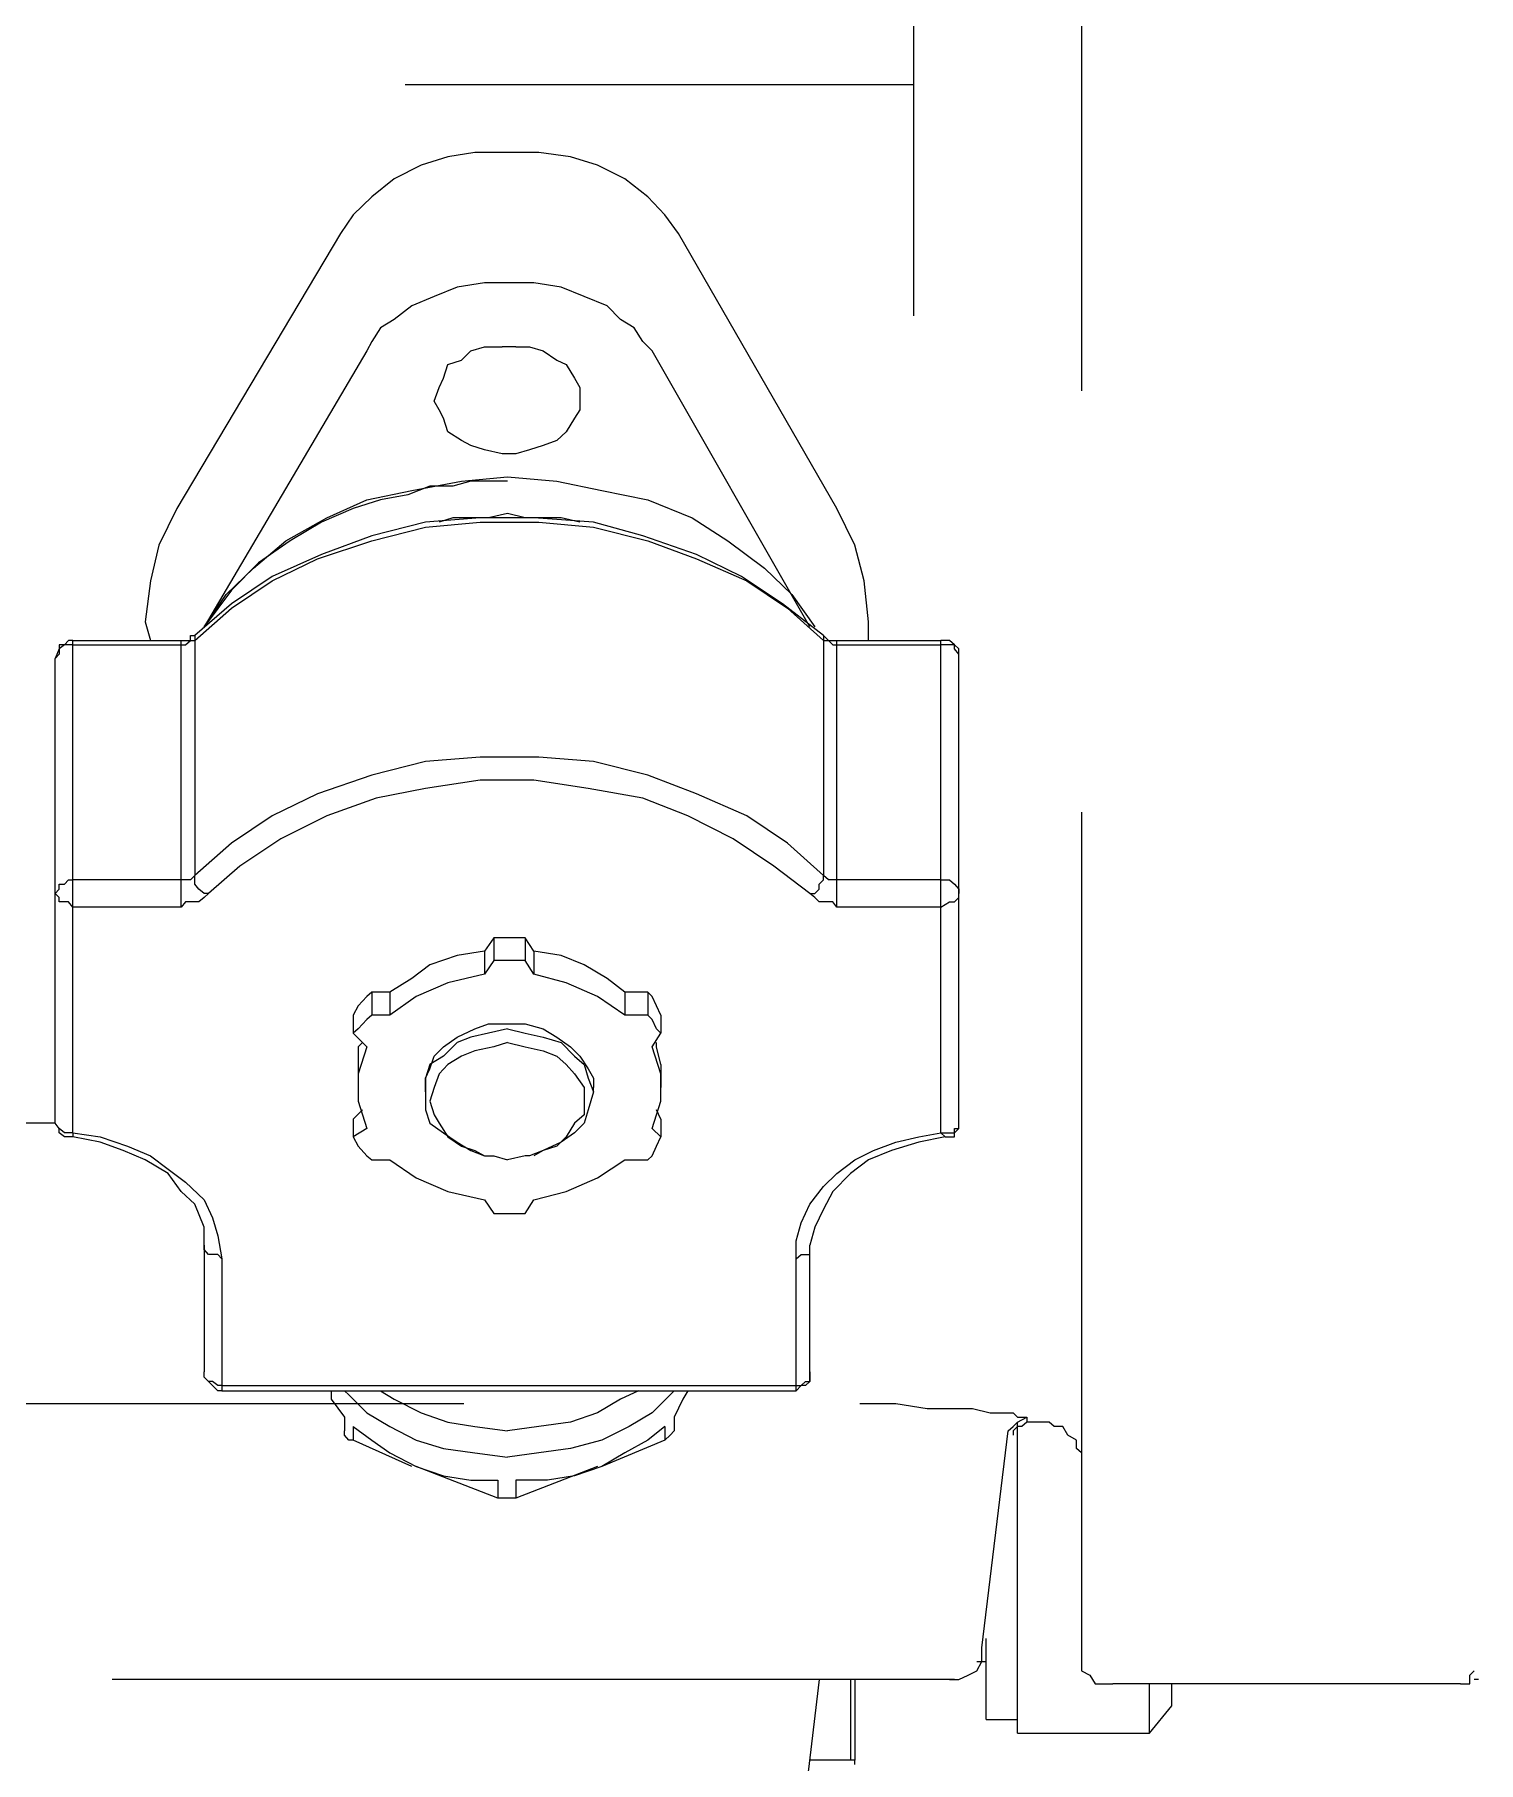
# Model space of a CAD drawing. Header units: inches. Extents: x -229 to 371, y -110 to 269.
# Drawn here: x 31.47 to 35.75, y 204.9 to 210.03 of the extents above; entities that cross this region are included whole.
import ezdxf

# ---------------------------------------------------------------- set-up
doc = ezdxf.new("R2010")
doc.units = ezdxf.units.IN
doc.header["$MEASUREMENT"] = 0
doc.linetypes.add('HIDDEN', pattern=[0.375, 0.25, -0.125])
doc.layers.get('0').update_dxf_attribs({"color": 10})

msp = doc.modelspace()

# ---------------------------------------------------------------- linework, layer by layer
at = {"color": 1, "linetype": 'HIDDEN', "ltscale": 10}
for p, q in [((34.57645, 215.22131), (34.57645, 205.22697)), ((34.07837, 211.69434), (34.07837, 208.23058)), ((28.81952, 209.88155), (34.07837, 209.88155)), ((32.69539, 209.66665), (32.61702, 209.64137)), ((32.7763, 209.67929), (32.69539, 209.66665)), ((32.87238, 209.67929), (32.7763, 209.67929)), ((32.96592, 209.67929), (32.87238, 209.67929)), ((33.05947, 209.66665), (32.96592, 209.67929)), ((33.14037, 209.64137), (33.05947, 209.66665)), ((32.61702, 209.64137), (32.53611, 209.60091)), ((33.22128, 209.60091), (33.14037, 209.64137)), ((32.53611, 209.60091), (32.47038, 209.54782)), ((33.28954, 209.54782), (33.22128, 209.60091)), ((32.47038, 209.54782), (32.41475, 209.49472)), ((33.34011, 209.49472), (33.28954, 209.54782)), ((32.41475, 209.49472), (32.37683, 209.4391)), ((33.38056, 209.4391), (33.34011, 209.49472)), ((32.37683, 209.4391), (31.8914, 208.62246)), ((33.85082, 208.62246), (33.38056, 209.4391)), ((32.65494, 209.25201), (32.58921, 209.2242)), ((32.72321, 209.27982), (32.65494, 209.25201)), ((32.80411, 209.29246), (32.72321, 209.27982)), ((32.87238, 209.29246), (32.80411, 209.29246)), ((32.95075, 209.29246), (32.87238, 209.29246)), ((33.03166, 209.27982), (32.95075, 209.29246)), ((33.09992, 209.25201), (33.03166, 209.27982)), ((33.16819, 209.2242), (33.09992, 209.25201)), ((32.58921, 209.2242), (32.53611, 209.18374)), ((33.20864, 209.18374), (33.16819, 209.2242)), ((32.49566, 209.15846), (32.47038, 209.11801)), ((32.53611, 209.18374), (32.49566, 209.15846)), ((33.24909, 209.15846), (33.20864, 209.18374)), ((33.27437, 209.11801), (33.24909, 209.15846)), ((32.47038, 209.11801), (32.45521, 209.0902)), ((32.76366, 209.0902), (32.80411, 209.10284)), ((32.80411, 209.10284), (32.85721, 209.10284)), ((32.89766, 209.10284), (32.85721, 209.10284)), ((32.89766, 209.10284), (32.93811, 209.10284)), ((32.93811, 209.10284), (32.97856, 209.0902)), ((33.30219, 209.0902), (33.27437, 209.11801)), ((32.45521, 209.0902), (31.9723, 208.27103)), ((32.68275, 209.00929), (32.69539, 209.04975)), ((32.69539, 209.04975), (32.73585, 209.06239)), ((32.73585, 209.06239), (32.76366, 209.0902)), ((32.97856, 209.0902), (33.01902, 209.06239)), ((33.01902, 209.06239), (33.04683, 209.04975)), ((33.04683, 209.04975), (33.07211, 209.00929)), ((33.76992, 208.27103), (33.30219, 209.0902)), ((32.67011, 208.98148), (32.68275, 209.00929)), ((33.07211, 209.00929), (33.08728, 208.98148)), ((32.65494, 208.94103), (32.67011, 208.98148)), ((33.08728, 208.98148), (33.08728, 208.94103)), ((32.67011, 208.91575), (32.65494, 208.94103)), ((32.68275, 208.89046), (32.67011, 208.91575)), ((32.69539, 208.85001), (32.68275, 208.89046)), ((33.07211, 208.89046), (33.04683, 208.85001)), ((33.08728, 208.91575), (33.07211, 208.89046)), ((33.08728, 208.94103), (33.08728, 208.91575)), ((32.73585, 208.82473), (32.69539, 208.85001)), ((33.04683, 208.85001), (33.01902, 208.82473)), ((32.76366, 208.80956), (32.73585, 208.82473)), ((32.80411, 208.79692), (32.76366, 208.80956)), ((32.85721, 208.78427), (32.80411, 208.79692)), ((32.93811, 208.79692), (32.89766, 208.78427)), ((32.97856, 208.80956), (32.93811, 208.79692)), ((33.01902, 208.82473), (32.97856, 208.80956)), ((32.89766, 208.78427), (32.85721, 208.78427)), ((32.6423, 208.6882), (32.57656, 208.66292)), ((32.58921, 208.67556), (32.73585, 208.70337)), ((32.71056, 208.6882), (32.6423, 208.6882)), ((32.76366, 208.70337), (32.71056, 208.6882)), ((32.73585, 208.70337), (32.87238, 208.71601)), ((32.81675, 208.70337), (32.76366, 208.70337)), ((32.87238, 208.70337), (32.81675, 208.70337)), ((32.87238, 208.71601), (33.01902, 208.70337)), ((33.01902, 208.70337), (33.15302, 208.67556)), ((32.33638, 208.59465), (32.45521, 208.64775)), ((32.49566, 208.64775), (32.41475, 208.62246)), ((32.45521, 208.64775), (32.58921, 208.67556)), ((32.57656, 208.66292), (32.49566, 208.64775)), ((33.15302, 208.67556), (33.28954, 208.64775)), ((33.28954, 208.64775), (33.42101, 208.59465)), ((31.8914, 208.62246), (31.8383, 208.51375)), ((32.21502, 208.52639), (32.33638, 208.59465)), ((32.41475, 208.62246), (32.32121, 208.58201)), ((32.79147, 208.59465), (32.62966, 208.58201)), ((32.71056, 208.59465), (32.67011, 208.58201)), ((32.76366, 208.59465), (32.71056, 208.59465)), ((32.81675, 208.59465), (32.76366, 208.59465)), ((32.95075, 208.59465), (32.79147, 208.59465)), ((32.87238, 208.60729), (32.81675, 208.59465)), ((32.92547, 208.59465), (32.87238, 208.60729)), ((32.97856, 208.59465), (32.92547, 208.59465)), ((33.12773, 208.58201), (32.95075, 208.59465)), ((33.03166, 208.59465), (32.97856, 208.59465)), ((33.08728, 208.58201), (33.03166, 208.59465)), ((33.42101, 208.59465), (33.5272, 208.52639)), ((33.90392, 208.51375), (33.85082, 208.62246)), ((32.32121, 208.58201), (32.22766, 208.52639)), ((32.47038, 208.54156), (32.32121, 208.48594)), ((32.62966, 208.58201), (32.47038, 208.54156)), ((32.47038, 208.52639), (32.62966, 208.56684)), ((32.62966, 208.56684), (32.79147, 208.58201)), ((32.79147, 208.58201), (32.96592, 208.58201)), ((32.96592, 208.58201), (33.12773, 208.56684)), ((33.27437, 208.54156), (33.12773, 208.58201)), ((33.12773, 208.56684), (33.28954, 208.52639)), ((33.43366, 208.48594), (33.27437, 208.54156)), ((31.8383, 208.51375), (31.81302, 208.40756)), ((32.11894, 208.44548), (32.21502, 208.52639)), ((32.22766, 208.52639), (32.13411, 208.46065)), ((32.32121, 208.48594), (32.17457, 208.4202)), ((32.30857, 208.47329), (32.47038, 208.52639)), ((33.28954, 208.52639), (33.43366, 208.47329)), ((33.56766, 208.4202), (33.43366, 208.48594)), ((33.5272, 208.52639), (33.63592, 208.44548)), ((33.93173, 208.40756), (33.90392, 208.51375)), ((32.03804, 208.36711), (32.11894, 208.44548)), ((32.13411, 208.46065), (32.05321, 208.37975)), ((32.17457, 208.40756), (32.30857, 208.47329)), ((33.43366, 208.47329), (33.58283, 208.40756)), ((33.63592, 208.44548), (33.71683, 208.36711)), ((31.81302, 208.40756), (31.79785, 208.2862)), ((32.05321, 208.37975), (31.9723, 208.27103)), ((32.17457, 208.4202), (32.05321, 208.33929)), ((32.05321, 208.32665), (32.17457, 208.40756)), ((33.68901, 208.33929), (33.56766, 208.4202)), ((33.58283, 208.40756), (33.70418, 208.32665)), ((33.94437, 208.2862), (33.93173, 208.40756)), ((32.05321, 208.33929), (31.94449, 208.24575)), ((31.94449, 208.23058), (32.05321, 208.32665)), ((31.9723, 208.27103), (32.03804, 208.36711)), ((33.81037, 208.24575), (33.68901, 208.33929)), ((33.70418, 208.32665), (33.81037, 208.23058)), ((33.71683, 208.36711), (33.78509, 208.27103)), ((31.79785, 208.2862), (31.81302, 208.23058)), ((33.94437, 208.23058), (33.94437, 208.2862)), ((31.5703, 208.23058), (31.55766, 208.21794)), ((31.58295, 208.23058), (31.5703, 208.23058)), ((31.58295, 206.76922), (31.58295, 208.23058)), ((31.58295, 208.23058), (31.90404, 208.23058)), ((31.90404, 207.43922), (31.90404, 208.23058)), ((31.90404, 208.23058), (31.91668, 208.23058)), ((31.91668, 208.23058), (31.93185, 208.23058)), ((31.91668, 208.21794), (31.93185, 208.23058)), ((31.93185, 208.24575), (31.93185, 208.24575)), ((31.93185, 208.24575), (31.94449, 208.24575)), ((31.93185, 208.23058), (31.93185, 208.24575)), ((31.93185, 208.23058), (31.93185, 208.23058)), ((31.93185, 208.23058), (31.94449, 208.23058)), ((31.94449, 208.24575), (31.94449, 208.24575)), ((31.94449, 208.24575), (31.94449, 208.23058)), ((31.94449, 208.23058), (31.94449, 207.53277)), ((31.9723, 208.27103), (31.9723, 208.27103)), ((33.81037, 208.24575), (33.81037, 208.24575)), ((33.81037, 208.24575), (33.81037, 208.24575)), ((33.81037, 208.24575), (33.82554, 208.23058)), ((33.81037, 208.24575), (33.81037, 208.24575)), ((33.81037, 208.24575), (33.81037, 208.23058)), ((33.81037, 208.23058), (33.81037, 207.53277)), ((33.81037, 208.23058), (33.81037, 208.23058)), ((33.81037, 208.23058), (33.82554, 208.23058)), ((33.82554, 208.23058), (33.83818, 208.23058)), ((33.82554, 208.23058), (33.83818, 208.21794)), ((33.83818, 208.23058), (33.85082, 208.23058)), ((33.85082, 207.43922), (33.85082, 208.23058)), ((33.85082, 208.23058), (34.15928, 208.23058)), ((34.15928, 206.76922), (34.15928, 208.23058)), ((34.17192, 208.23058), (34.15928, 208.23058)), ((34.18456, 208.23058), (34.17192, 208.23058)), ((34.19973, 208.21794), (34.18456, 208.23058)), ((31.54249, 208.2053), (31.52985, 208.17748)), ((31.54249, 208.19013), (31.52985, 208.17748)), ((31.52985, 206.79704), (31.52985, 208.17748)), ((31.55766, 208.21794), (31.54249, 208.21794)), ((31.54249, 208.21794), (31.54249, 208.2053)), ((31.55766, 208.21794), (31.54249, 208.2053)), ((31.54249, 208.2053), (31.54249, 208.19013)), ((31.5703, 208.21794), (31.55766, 208.21794)), ((31.58295, 208.21794), (31.5703, 208.21794)), ((31.58295, 208.21794), (31.90404, 208.21794)), ((31.90404, 208.21794), (31.90404, 208.21794)), ((31.90404, 208.21794), (31.91668, 208.21794)), ((33.83818, 208.21794), (33.83818, 208.21794)), ((33.83818, 208.21794), (33.85082, 208.21794)), ((33.85082, 208.21794), (34.15928, 208.21794)), ((34.18456, 208.21794), (34.15928, 208.21794)), ((34.19973, 208.21794), (34.18456, 208.21794)), ((34.21237, 208.2053), (34.19973, 208.21794)), ((34.19973, 208.2053), (34.19973, 208.21794)), ((34.21237, 208.19013), (34.19973, 208.2053)), ((34.21237, 208.19013), (34.21237, 208.2053)), ((34.21237, 208.17748), (34.21237, 208.19013)), ((34.21237, 208.17748), (34.21237, 208.19013)), ((34.21237, 206.79704), (34.21237, 208.17748)), ((32.62966, 207.87156), (32.47038, 207.83111)), ((32.79147, 207.8842), (32.62966, 207.87156)), ((32.96592, 207.8842), (32.79147, 207.8842)), ((33.12773, 207.87156), (32.96592, 207.8842)), ((33.28954, 207.83111), (33.12773, 207.87156)), ((32.47038, 207.83111), (32.30857, 207.77549)), ((32.79147, 207.81594), (32.62966, 207.79065)), ((32.95075, 207.81594), (32.79147, 207.81594)), ((33.11256, 207.79065), (32.95075, 207.81594)), ((33.43366, 207.77549), (33.28954, 207.83111)), ((32.30857, 207.77549), (32.17457, 207.70975)), ((32.48302, 207.76284), (32.33638, 207.70975)), ((32.62966, 207.79065), (32.48302, 207.76284)), ((33.27437, 207.76284), (33.11256, 207.79065)), ((33.40837, 207.70975), (33.27437, 207.76284)), ((33.58283, 207.70975), (33.43366, 207.77549)), ((32.17457, 207.70975), (32.05321, 207.62884)), ((32.33638, 207.70975), (32.19985, 207.64149)), ((33.54237, 207.64149), (33.40837, 207.70975)), ((33.70418, 207.62884), (33.58283, 207.70975)), ((32.05321, 207.62884), (31.94449, 207.53277)), ((32.19985, 207.64149), (32.07849, 207.56058)), ((33.66373, 207.56058), (33.54237, 207.64149)), ((33.81037, 207.53277), (33.70418, 207.62884)), ((32.07849, 207.56058), (31.98494, 207.47967)), ((33.76992, 207.47967), (33.66373, 207.56058)), ((31.54249, 207.49232), (31.54249, 207.50749)), ((31.54249, 207.50749), (31.55766, 207.50749)), ((31.55766, 207.50749), (31.5703, 207.52013)), ((31.5703, 207.52013), (31.58295, 207.52013)), ((31.90404, 207.52013), (31.58295, 207.52013)), ((31.91668, 207.52013), (31.90404, 207.52013)), ((31.90404, 207.52013), (31.90404, 207.52013)), ((31.93185, 207.52013), (31.91668, 207.52013)), ((31.94449, 207.53277), (31.93185, 207.52013)), ((31.93185, 207.52013), (31.93185, 207.52013)), ((31.94449, 207.52013), (31.94449, 207.53277)), ((31.94449, 207.50749), (31.94449, 207.52013)), ((31.95713, 207.49232), (31.94449, 207.50749)), ((33.79773, 207.50749), (33.81037, 207.52013)), ((33.79773, 207.49232), (33.79773, 207.50749)), ((33.81037, 207.52013), (33.81037, 207.53277)), ((33.82554, 207.52013), (33.81037, 207.53277)), ((33.81037, 207.53277), (33.81037, 207.53277)), ((33.83818, 207.52013), (33.82554, 207.52013)), ((33.85082, 207.52013), (33.83818, 207.52013)), ((33.83818, 207.52013), (33.83818, 207.52013)), ((34.15928, 207.52013), (33.85082, 207.52013)), ((34.15928, 207.52013), (34.18456, 207.52013)), ((34.18456, 207.52013), (34.19973, 207.50749)), ((34.19973, 207.50749), (34.19973, 207.50749)), ((34.19973, 207.50749), (34.21237, 207.49232)), ((31.52985, 207.47967), (31.54249, 207.49232)), ((31.54249, 207.46703), (31.52985, 207.47967)), ((31.54249, 207.45439), (31.54249, 207.46703)), ((31.55766, 207.45439), (31.54249, 207.45439)), ((31.5703, 207.45439), (31.55766, 207.45439)), ((31.58295, 207.43922), (31.5703, 207.45439)), ((31.91668, 207.45439), (31.90404, 207.43922)), ((31.93185, 207.45439), (31.91668, 207.45439)), ((31.95713, 207.45439), (31.93185, 207.45439)), ((31.9723, 207.47967), (31.95713, 207.49232)), ((31.9723, 207.46703), (31.95713, 207.45439)), ((31.98494, 207.47967), (31.9723, 207.46703)), ((31.98494, 207.47967), (31.9723, 207.47967)), ((33.76992, 207.47967), (33.78509, 207.47967)), ((33.78509, 207.46703), (33.76992, 207.47967)), ((33.78509, 207.47967), (33.79773, 207.49232)), ((33.79773, 207.45439), (33.78509, 207.46703)), ((33.81037, 207.45439), (33.79773, 207.45439)), ((33.83818, 207.45439), (33.81037, 207.45439)), ((33.85082, 207.43922), (33.83818, 207.45439)), ((34.15928, 207.43922), (34.18456, 207.45439)), ((34.18456, 207.45439), (34.19973, 207.45439)), ((34.19973, 207.45439), (34.21237, 207.46703)), ((34.19973, 207.45439), (34.19973, 207.45439)), ((34.21237, 207.49232), (34.21237, 207.47967)), ((34.21237, 207.46703), (34.21237, 207.47967)), ((31.90404, 207.43922), (31.58295, 207.43922)), ((34.15928, 207.43922), (33.85082, 207.43922)), ((32.80411, 207.30775), (32.72321, 207.29511)), ((32.83192, 207.3482), (32.80411, 207.30775)), ((32.80411, 207.30775), (32.80411, 207.23949)), ((32.83192, 207.3482), (32.83192, 207.27994)), ((32.85721, 207.3482), (32.83192, 207.3482)), ((32.89766, 207.3482), (32.85721, 207.3482)), ((32.92547, 207.3482), (32.89766, 207.3482)), ((32.95075, 207.30775), (32.92547, 207.3482)), ((32.92547, 207.3482), (32.92547, 207.27994)), ((32.95075, 207.30775), (32.95075, 207.23949)), ((33.03166, 207.29511), (32.95075, 207.30775)), ((32.6423, 207.2673), (32.58921, 207.22685)), ((32.72321, 207.29511), (32.6423, 207.2673)), ((32.83192, 207.27994), (32.80411, 207.23949)), ((32.85721, 207.27994), (32.83192, 207.27994)), ((32.89766, 207.27994), (32.85721, 207.27994)), ((32.92547, 207.27994), (32.89766, 207.27994)), ((32.95075, 207.23949), (32.92547, 207.27994)), ((33.09992, 207.2673), (33.03166, 207.29511)), ((33.16819, 207.22685), (33.09992, 207.2673)), ((32.58921, 207.22685), (32.52347, 207.18639)), ((32.69539, 207.2142), (32.60185, 207.17375)), ((32.80411, 207.23949), (32.69539, 207.2142)), ((33.04683, 207.2142), (32.95075, 207.23949)), ((33.14037, 207.17375), (33.04683, 207.2142)), ((33.22128, 207.18639), (33.16819, 207.22685)), ((32.42992, 207.14594), (32.41475, 207.11813)), ((32.45521, 207.17375), (32.42992, 207.14594)), ((32.47038, 207.18639), (32.45521, 207.17375)), ((32.52347, 207.18639), (32.47038, 207.18639)), ((32.47038, 207.18639), (32.47038, 207.11813)), ((32.52347, 207.18639), (32.52347, 207.11813)), ((32.60185, 207.17375), (32.52347, 207.11813)), ((33.22128, 207.11813), (33.14037, 207.17375)), ((33.28954, 207.18639), (33.22128, 207.18639)), ((33.22128, 207.18639), (33.22128, 207.11813)), ((33.28954, 207.18639), (33.28954, 207.11813)), ((33.30219, 207.17375), (33.28954, 207.18639)), ((33.31483, 207.14594), (33.30219, 207.17375)), ((33.32747, 207.11813), (33.31483, 207.14594)), ((32.41475, 207.11813), (32.41475, 207.06503)), ((32.45521, 207.10549), (32.42992, 207.07768)), ((32.47038, 207.11813), (32.45521, 207.10549)), ((32.52347, 207.11813), (32.47038, 207.11813)), ((33.28954, 207.11813), (33.22128, 207.11813)), ((33.30219, 207.10549), (33.28954, 207.11813)), ((33.31483, 207.07768), (33.30219, 207.10549)), ((33.32747, 207.11813), (33.32747, 207.06503)), ((32.42992, 207.07768), (32.41475, 207.06503)), ((32.41475, 207.06503), (32.45521, 207.02458)), ((32.68275, 207.02458), (32.72321, 207.05239)), ((32.72321, 207.05239), (32.7763, 207.07768)), ((32.76366, 207.05239), (32.72321, 207.03722)), ((32.81675, 207.06503), (32.76366, 207.05239)), ((32.7763, 207.07768), (32.81675, 207.09285)), ((32.81675, 207.09285), (32.87238, 207.09285)), ((32.87238, 207.07768), (32.81675, 207.06503)), ((32.87238, 207.09285), (32.92547, 207.09285)), ((32.87238, 207.07768), (32.92547, 207.06503)), ((32.92547, 207.09285), (32.97856, 207.07768)), ((32.92547, 207.06503), (32.97856, 207.05239)), ((32.97856, 207.07768), (33.01902, 207.05239)), ((32.97856, 207.05239), (33.03166, 207.03722)), ((33.01902, 207.05239), (33.05947, 207.02458)), ((33.30219, 207.02458), (33.32747, 207.06503)), ((33.32747, 207.06503), (33.31483, 207.07768)), ((32.44257, 207.03722), (32.42992, 207.02458)), ((32.42992, 207.02458), (32.42992, 206.97149)), ((32.45521, 207.02458), (32.42992, 206.94368)), ((32.6423, 206.95885), (32.65494, 206.99677)), ((32.68275, 206.99677), (32.6423, 206.97149)), ((32.65494, 206.99677), (32.68275, 207.02458)), ((32.72321, 207.03722), (32.68275, 206.99677)), ((32.73585, 206.99677), (32.69539, 206.97149)), ((32.7763, 207.01194), (32.73585, 206.99677)), ((32.83192, 207.02458), (32.7763, 207.01194)), ((32.87238, 207.03722), (32.83192, 207.02458)), ((32.87238, 207.03722), (32.92547, 207.02458)), ((32.92547, 207.02458), (32.97856, 207.01194)), ((32.97856, 207.01194), (33.01902, 206.99677)), ((33.01902, 206.99677), (33.04683, 206.97149)), ((33.03166, 207.03722), (33.07211, 206.99677)), ((33.05947, 207.02458), (33.08728, 206.99677)), ((33.07211, 206.99677), (33.09992, 206.97149)), ((33.08728, 206.99677), (33.11256, 206.95885)), ((33.32747, 206.94368), (33.30219, 207.02458)), ((33.31483, 207.02458), (33.31483, 207.03722)), ((33.32747, 206.97149), (33.31483, 207.02458)), ((32.42992, 206.97149), (32.42992, 206.90322)), ((32.42992, 206.94368), (32.42992, 206.90322)), ((32.6423, 206.97149), (32.62966, 206.93104)), ((32.62966, 206.93104), (32.6423, 206.95885)), ((32.67011, 206.94368), (32.65494, 206.90322)), ((32.69539, 206.97149), (32.67011, 206.94368)), ((33.04683, 206.97149), (33.07211, 206.94368)), ((33.07211, 206.94368), (33.09992, 206.90322)), ((33.09992, 206.97149), (33.11256, 206.93104)), ((33.11256, 206.95885), (33.12773, 206.93104)), ((33.32747, 206.97149), (33.32747, 206.90322)), ((33.32747, 206.90322), (33.32747, 206.94368)), ((32.42992, 206.90322), (32.42992, 206.86277)), ((32.62966, 206.90322), (32.62966, 206.93104)), ((32.62966, 206.93104), (32.62966, 206.89058)), ((32.62966, 206.89058), (32.62966, 206.90322)), ((32.62966, 206.89058), (32.62966, 206.83749)), ((32.65494, 206.90322), (32.6423, 206.86277)), ((33.09992, 206.90322), (33.09992, 206.86277)), ((33.11256, 206.93104), (33.12773, 206.89058)), ((33.12773, 206.89058), (33.11256, 206.83749)), ((33.12773, 206.93104), (33.12773, 206.90322)), ((33.12773, 206.89058), (33.12773, 206.90322)), ((33.32747, 206.86277), (33.32747, 206.90322)), ((32.42992, 206.86277), (32.45521, 206.78187)), ((32.6423, 206.86277), (32.65494, 206.82232)), ((33.09992, 206.86277), (33.09992, 206.82232)), ((33.30219, 206.78187), (33.32747, 206.86277)), ((31.52985, 206.79704), (31.40849, 206.79704)), ((31.54249, 206.78187), (31.52985, 206.79704)), ((31.54249, 206.78187), (31.52985, 206.79704)), ((32.44257, 206.83749), (32.41475, 206.80968)), ((32.41475, 206.80968), (32.41475, 206.75658)), ((32.62966, 206.83749), (32.6423, 206.79704)), ((32.6423, 206.79704), (32.68275, 206.76922)), ((32.65494, 206.82232), (32.67011, 206.79704)), ((32.67011, 206.79704), (32.69539, 206.75658)), ((33.07211, 206.79704), (33.04683, 206.75658)), ((33.09992, 206.82232), (33.07211, 206.79704)), ((33.09992, 206.79704), (33.07211, 206.76922)), ((33.11256, 206.83749), (33.09992, 206.79704)), ((33.32747, 206.80968), (33.31483, 206.83749)), ((33.32747, 206.80968), (33.32747, 206.75658)), ((34.21237, 206.78187), (34.21237, 206.79704)), ((34.21237, 206.78187), (34.21237, 206.79704)), ((31.54249, 206.76922), (31.54249, 206.78187)), ((31.55766, 206.76922), (31.54249, 206.78187)), ((31.54249, 206.78187), (31.54249, 206.78187)), ((31.55766, 206.75658), (31.54249, 206.76922)), ((31.5703, 206.76922), (31.55766, 206.76922)), ((31.5703, 206.75658), (31.55766, 206.75658)), ((31.58295, 206.76922), (31.5703, 206.76922)), ((31.58295, 206.75658), (31.5703, 206.75658)), ((31.58295, 206.76922), (31.58295, 206.75658)), ((31.58295, 206.76922), (31.66385, 206.75658)), ((31.66385, 206.74141), (31.58295, 206.75658)), ((31.58295, 206.75658), (31.58295, 206.75658)), ((31.58295, 206.75658), (31.58295, 206.75658)), ((31.66385, 206.75658), (31.74476, 206.72877)), ((31.73211, 206.71613), (31.66385, 206.74141)), ((32.45521, 206.78187), (32.41475, 206.75658)), ((32.41475, 206.75658), (32.42992, 206.72877)), ((32.68275, 206.76922), (32.72321, 206.74141)), ((32.69539, 206.75658), (32.73585, 206.72877)), ((32.72321, 206.74141), (32.76366, 206.71613)), ((33.03166, 206.74141), (32.97856, 206.71613)), ((33.04683, 206.75658), (33.01902, 206.72877)), ((33.07211, 206.76922), (33.03166, 206.74141)), ((33.32747, 206.75658), (33.30219, 206.78187)), ((33.31483, 206.72877), (33.32747, 206.75658)), ((33.95954, 206.71613), (34.02528, 206.74141)), ((34.09354, 206.74141), (34.01264, 206.71613)), ((34.02528, 206.74141), (34.09354, 206.75658)), ((34.09354, 206.75658), (34.15928, 206.76922)), ((34.17192, 206.75658), (34.09354, 206.74141)), ((34.15928, 206.76922), (34.17192, 206.75658)), ((34.15928, 206.76922), (34.18456, 206.76922)), ((34.17192, 206.75658), (34.18456, 206.75658)), ((34.17192, 206.75658), (34.17192, 206.75658)), ((34.17192, 206.75658), (34.17192, 206.75658)), ((34.18456, 206.76922), (34.19973, 206.76922)), ((34.18456, 206.75658), (34.19973, 206.75658)), ((34.19973, 206.76922), (34.21237, 206.78187)), ((34.19973, 206.76922), (34.19973, 206.78187)), ((34.19973, 206.78187), (34.21237, 206.78187)), ((34.19973, 206.75658), (34.19973, 206.76922)), ((31.79785, 206.68832), (31.73211, 206.71613)), ((31.74476, 206.72877), (31.81302, 206.70096)), ((31.86611, 206.64787), (31.79785, 206.68832)), ((31.81302, 206.70096), (31.86611, 206.66051)), ((32.42992, 206.72877), (32.45521, 206.70096)), ((32.45521, 206.70096), (32.47038, 206.68832)), ((32.47038, 206.68832), (32.52347, 206.68832)), ((32.52347, 206.68832), (32.60185, 206.63522)), ((32.73585, 206.72877), (32.7763, 206.71613)), ((32.76366, 206.71613), (32.80411, 206.70096)), ((32.7763, 206.71613), (32.80411, 206.70096)), ((32.80411, 206.70096), (32.83192, 206.70096)), ((32.83192, 206.70096), (32.87238, 206.68832)), ((32.92547, 206.70096), (32.87238, 206.68832)), ((32.93811, 206.70096), (32.92547, 206.70096)), ((32.97856, 206.71613), (32.93811, 206.70096)), ((32.97856, 206.71613), (32.95075, 206.70096)), ((33.01902, 206.72877), (32.97856, 206.71613)), ((33.14037, 206.63522), (33.22128, 206.68832)), ((33.22128, 206.68832), (33.28954, 206.68832)), ((33.28954, 206.68832), (33.30219, 206.70096)), ((33.30219, 206.70096), (33.31483, 206.72877)), ((33.85082, 206.64787), (33.90392, 206.68832)), ((33.94437, 206.68832), (33.89128, 206.64787)), ((33.90392, 206.68832), (33.95954, 206.71613)), ((34.01264, 206.71613), (33.94437, 206.68832)), ((31.86611, 206.66051), (31.91668, 206.62258)), ((31.90404, 206.59477), (31.86611, 206.64787)), ((32.60185, 206.63522), (32.69539, 206.59477)), ((33.04683, 206.59477), (33.14037, 206.63522)), ((33.81037, 206.60994), (33.85082, 206.64787)), ((33.89128, 206.64787), (33.83818, 206.59477)), ((31.94449, 206.55685), (31.90404, 206.59477)), ((31.91668, 206.62258), (31.9723, 206.56949)), ((32.69539, 206.59477), (32.80411, 206.56949)), ((32.95075, 206.56949), (33.04683, 206.59477)), ((33.76992, 206.55685), (33.81037, 206.60994)), ((33.83818, 206.59477), (33.81037, 206.54168)), ((31.9723, 206.48858), (31.94449, 206.55685)), ((31.9723, 206.56949), (31.99759, 206.51639)), ((32.80411, 206.56949), (32.83192, 206.52904)), ((32.92547, 206.52904), (32.95075, 206.56949)), ((33.74464, 206.50123), (33.76992, 206.55685)), ((33.81037, 206.54168), (33.78509, 206.48858)), ((31.9723, 206.43549), (31.9723, 206.48858)), ((31.99759, 206.51639), (32.01276, 206.4633)), ((32.83192, 206.52904), (32.85721, 206.52904)), ((32.85721, 206.52904), (32.89766, 206.52904)), ((32.89766, 206.52904), (32.92547, 206.52904)), ((33.72947, 206.44813), (33.74464, 206.50123)), ((33.78509, 206.48858), (33.76992, 206.43549)), ((31.9723, 206.43549), (31.9723, 206.05877)), ((31.9723, 206.42285), (31.9723, 206.43549)), ((32.01276, 206.4633), (32.0254, 206.39504)), ((33.72947, 206.39504), (33.72947, 206.44813)), ((33.76992, 206.05877), (33.76992, 206.43549)), ((33.76992, 206.42285), (33.76992, 206.43549)), ((31.98494, 206.40768), (31.9723, 206.42285)), ((31.99759, 206.40768), (31.98494, 206.40768)), ((32.01276, 206.40768), (31.99759, 206.40768)), ((32.0254, 206.39504), (32.01276, 206.40768)), ((32.0254, 206.39504), (32.0254, 206.00315)), ((33.72947, 206.39504), (33.74464, 206.40768)), ((33.72947, 206.00315), (33.72947, 206.39504)), ((33.74464, 206.40768), (33.75728, 206.40768)), ((33.75728, 206.40768), (33.76992, 206.40768)), ((33.76992, 206.40768), (33.76992, 206.42285)), ((31.9723, 206.0436), (31.9723, 206.05877)), ((31.9723, 206.0436), (31.9723, 206.05877)), ((31.98494, 206.03096), (31.9723, 206.0436)), ((31.98494, 206.03096), (31.9723, 206.0436)), ((31.99759, 206.01832), (31.98494, 206.03096)), ((31.99759, 206.03096), (31.98494, 206.03096)), ((32.01276, 206.01832), (31.99759, 206.03096)), ((32.01276, 206.00315), (31.99759, 206.01832)), ((32.0254, 206.01832), (32.01276, 206.01832)), ((32.0254, 206.01832), (33.72947, 206.01832)), ((33.74464, 206.01832), (33.72947, 206.00315)), ((33.72947, 206.01832), (33.74464, 206.01832)), ((33.74464, 206.01832), (33.75728, 206.03096)), ((33.75728, 206.01832), (33.74464, 206.01832)), ((33.76992, 206.03096), (33.75728, 206.01832)), ((33.75728, 206.03096), (33.76992, 206.03096)), ((33.76992, 206.05877), (33.76992, 206.0436)), ((33.76992, 206.0436), (33.76992, 206.05877)), ((33.76992, 206.0436), (33.76992, 206.03096)), ((33.76992, 206.03096), (33.76992, 206.0436)), ((32.0254, 206.00315), (32.01276, 206.00315)), ((32.0254, 206.00315), (33.72947, 206.00315)), ((32.34902, 206.00315), (32.34902, 205.97787)), ((32.34902, 205.97787), (32.38947, 205.92477)), ((32.38947, 206.00315), (32.40211, 205.99051)), ((32.40211, 205.99051), (32.45521, 205.93742)), ((32.49566, 206.00315), (32.53611, 205.97787)), ((32.53611, 205.97787), (32.61702, 205.93742)), ((33.20864, 205.97787), (33.14037, 205.93742)), ((33.26173, 206.00315), (33.20864, 205.97787)), ((33.35528, 205.99051), (33.30219, 205.93742)), ((33.36792, 206.00315), (33.35528, 205.99051)), ((33.3932, 205.97787), (33.36792, 205.92477)), ((33.40837, 206.00315), (33.3932, 205.97787)), ((33.72947, 206.00315), (33.72947, 206.00315)), ((30.24295, 205.96523), (33.91909, 205.96523)), ((32.38947, 205.92477), (32.38947, 205.88432)), ((32.45521, 205.93742), (32.52347, 205.89696)), ((32.61702, 205.93742), (32.69539, 205.9096)), ((33.14037, 205.93742), (33.05947, 205.9096)), ((33.30219, 205.93742), (33.23392, 205.89696)), ((33.36792, 205.92477), (33.36792, 205.88432)), ((33.91909, 205.96523), (34.02528, 205.96523)), ((34.02528, 205.96523), (34.11882, 205.95006)), ((34.11882, 205.95006), (34.19973, 205.95006)), ((34.19973, 205.95006), (34.25282, 205.95006)), ((34.25282, 205.95006), (34.30592, 205.93742)), ((34.30592, 205.93742), (34.33373, 205.93742)), ((34.33373, 205.93742), (34.37418, 205.93742)), ((34.37418, 205.93742), (34.38682, 205.92477)), ((34.38682, 205.92477), (34.39946, 205.92477)), ((34.38682, 205.9096), (34.41463, 205.92477)), ((34.39946, 205.92477), (34.41463, 205.92477)), ((34.41463, 205.92477), (34.41463, 205.9096)), ((34.41463, 205.92477), (34.41463, 205.92477)), ((34.41463, 205.92477), (34.41463, 205.92477)), ((32.38947, 205.87168), (32.38947, 205.88432)), ((32.40211, 205.85651), (32.38947, 205.87168)), ((32.41475, 205.89696), (32.41475, 205.85651)), ((32.41475, 205.89696), (32.47038, 205.85651)), ((32.52347, 205.89696), (32.60185, 205.85651)), ((32.69539, 205.9096), (32.7763, 205.89696)), ((32.7763, 205.89696), (32.87238, 205.88432)), ((32.96592, 205.89696), (32.87238, 205.88432)), ((33.05947, 205.9096), (32.96592, 205.89696)), ((33.23392, 205.89696), (33.15302, 205.85651)), ((33.34011, 205.89696), (33.28954, 205.85651)), ((33.34011, 205.89696), (33.34011, 205.85651)), ((33.35528, 205.87168), (33.34011, 205.85651)), ((33.36792, 205.88432), (33.35528, 205.87168)), ((34.28063, 205.23961), (34.35901, 205.88432)), ((34.35901, 205.88432), (34.37418, 205.89696)), ((34.37418, 205.89696), (34.38682, 205.9096)), ((34.38682, 205.89696), (34.37418, 205.88432)), ((34.37418, 205.88432), (34.37418, 205.88432)), ((34.37418, 205.88432), (34.37418, 205.87168)), ((34.37418, 205.87168), (34.37418, 205.87168)), ((34.38682, 204.98678), (34.38682, 205.9096)), ((34.39946, 205.89696), (34.38682, 205.89696)), ((34.41463, 205.9096), (34.39946, 205.89696)), ((34.48037, 205.9096), (34.41463, 205.9096)), ((34.49554, 205.89696), (34.48037, 205.9096)), ((34.48037, 205.9096), (34.48037, 205.9096)), ((34.52082, 205.89696), (34.49554, 205.89696)), ((34.53599, 205.87168), (34.52082, 205.89696)), ((34.56128, 205.85651), (34.53599, 205.87168)), ((32.41475, 205.85651), (32.40211, 205.85651)), ((32.58921, 205.77813), (32.41475, 205.85651)), ((32.47038, 205.85651), (32.52347, 205.81859)), ((32.52347, 205.81859), (32.60185, 205.77813)), ((32.60185, 205.85651), (32.68275, 205.83123)), ((32.68275, 205.83123), (32.7763, 205.81859)), ((32.7763, 205.81859), (32.87238, 205.80594)), ((32.96592, 205.81859), (32.87238, 205.80594)), ((33.05947, 205.83123), (32.96592, 205.81859)), ((33.15302, 205.85651), (33.05947, 205.83123)), ((33.34011, 205.85651), (33.15302, 205.77813)), ((33.22128, 205.81859), (33.15302, 205.77813)), ((33.28954, 205.85651), (33.22128, 205.81859)), ((33.34011, 205.85651), (33.34011, 205.85651)), ((34.56128, 205.83123), (34.56128, 205.85651)), ((34.57645, 205.81859), (34.56128, 205.83123)), ((32.60185, 205.77813), (32.68275, 205.75032)), ((32.84456, 205.68459), (32.60185, 205.77813)), ((33.14037, 205.77813), (32.89766, 205.68459)), ((33.15302, 205.77813), (33.07211, 205.75032)), ((32.68275, 205.75032), (32.76366, 205.73768)), ((32.76366, 205.73768), (32.84456, 205.73768)), ((32.84456, 205.73768), (32.84456, 205.68459)), ((32.89766, 205.73768), (32.89766, 205.68459)), ((32.99121, 205.73768), (32.89766, 205.73768)), ((33.07211, 205.75032), (32.99121, 205.73768)), ((32.87238, 205.68459), (32.84456, 205.68459)), ((32.88502, 205.68459), (32.87238, 205.68459)), ((32.89766, 205.68459), (32.88502, 205.68459)), ((34.29328, 205.02723), (34.29328, 205.26742)), ((34.26547, 205.19915), (34.29328, 205.19915)), ((34.26547, 205.17134), (34.28063, 205.19915)), ((34.28063, 205.19915), (34.28063, 205.23961)), ((34.28063, 205.23961), (34.28063, 205.23961)), ((34.57645, 205.22697), (34.57645, 205.19915)), ((34.57645, 205.19915), (34.57645, 205.17134)), ((34.19973, 205.14606), (29.98759, 205.14606)), ((33.79773, 205.14606), (33.74464, 204.70361)), ((33.89128, 205.14606), (33.89128, 204.90587)), ((33.90392, 205.14606), (33.90392, 204.90587)), ((34.18456, 205.14606), (34.21237, 205.14606)), ((34.21237, 205.14606), (34.24018, 205.1587)), ((34.24018, 205.1587), (34.26547, 205.17134)), ((34.57645, 205.17134), (34.60173, 205.1587)), ((34.60173, 205.1587), (34.6169, 205.13342)), ((35.72935, 205.1587), (35.74199, 205.17134)), ((35.72935, 205.14606), (35.72935, 205.1587)), ((35.72935, 205.13342), (35.72935, 205.14606)), ((35.74199, 205.17134), (35.74199, 205.17134)), ((35.75463, 205.14606), (35.74199, 205.14606)), ((34.6169, 205.13342), (34.64218, 205.13342)), ((34.64218, 205.13342), (34.66999, 205.13342)), ((35.70154, 205.13342), (34.66999, 205.13342)), ((34.66999, 205.13342), (34.66999, 205.13342)), ((34.77871, 204.98678), (34.77871, 205.13342)), ((34.84444, 205.06768), (34.84444, 205.13342)), ((35.70154, 205.13342), (35.70154, 205.13342)), ((35.70154, 205.13342), (35.71418, 205.13342)), ((35.71418, 205.13342), (35.72935, 205.13342)), ((34.77871, 204.98678), (34.84444, 205.06768)), ((34.29328, 205.02723), (34.38682, 205.02723)), ((34.38682, 204.98678), (34.77871, 204.98678)), ((33.90392, 204.90587), (33.76992, 204.90587)), ((33.90392, 204.89323), (33.90392, 204.90587)), ((33.90392, 204.90587), (33.90392, 204.90587))]:
    msp.add_line(p, q, dxfattribs=at)

doc.saveas('drawing.dxf')
